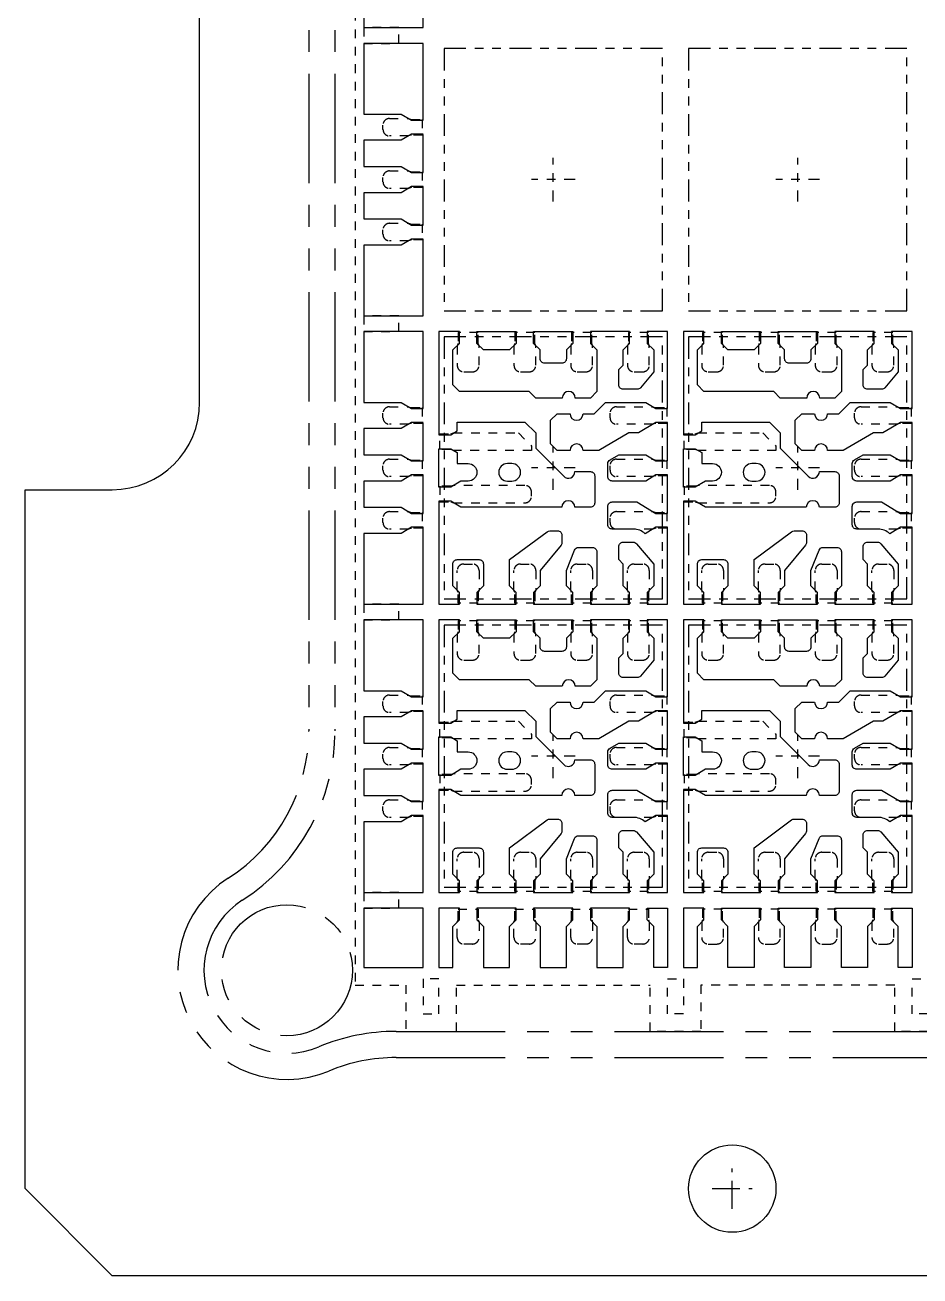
# Model space of a CAD drawing. Extents: x -336 to 28, y -457 to 7.
# Drawn here: x -295.04 to -284.79, y -140.32 to -126 of the extents above; entities that cross this region are included whole.
import ezdxf

# ---------------------------------------------------------------- set-up
doc = ezdxf.new("R2010")
doc.units = 0
doc.header["$MEASUREMENT"] = 0
for name, pattern in [('CENTER', [50.8, 31.75, -6.35, 6.35, -6.35]), ('CENTERX2', [4, 2.5, -0.5, 0.5, -0.5]), ('HIDDEN', [0.375, 0.25, -0.125]), ('PHANTOM', [2.5, 1.25, -0.25, 0.25, -0.25, 0.25, -0.25])]:
    doc.linetypes.add(name, pattern=pattern)
doc.layers.add('1', color=7, linetype='CONTINUOUS')
doc.layers.add('1D', color=4, linetype='CONTINUOUS')

msp = doc.modelspace()

# ---------------------------------------------------------------- linework, layer by layer
at = {"layer": '1'}
for p, q in [((-293.0362, -130.32), (-293.0362, -123.32)), ((-295.0362, -139.32), (-295.0362, -131.32)), ((-295.0362, -131.32), (-294.0362, -131.32)), ((-294.0362, -140.32), (-295.0362, -139.32)), ((-46.0362, -140.32), (-294.0362, -140.32))]:
    msp.add_line(p, q, dxfattribs=at)
for points in [[(-291.1562, -126.03), (-290.4762, -126.03), (-290.4762, -125.15), (-290.6112, -125.15), (-290.7278, -125.22), (-291.1562, -125.22)], [(-290.7278, -127.02), (-290.6112, -127.09), (-290.4762, -127.09), (-290.4762, -126.21), (-291.1562, -126.21), (-291.1562, -127.02)], [(-291.1562, -128.22), (-290.7278, -128.22), (-290.6112, -128.29), (-290.4762, -128.29), (-290.4762, -127.85), (-290.6112, -127.85), (-290.7278, -127.92), (-291.1562, -127.92)], [(-291.1562, -129.33), (-290.4762, -129.33), (-290.4762, -128.45), (-290.6112, -128.45), (-290.7278, -128.52), (-291.1562, -128.52)], [(-290.7278, -130.32), (-290.6112, -130.39), (-290.4762, -130.39), (-290.4762, -129.51), (-291.1562, -129.51), (-291.1562, -130.32)], [(-289.7862, -129.72), (-289.8612, -129.645), (-289.8612, -129.51), (-289.4112, -129.51), (-289.4112, -129.645), (-289.4862, -129.72)], [(-286.9862, -129.72), (-287.0612, -129.645), (-287.0612, -129.51), (-286.6112, -129.51), (-286.6112, -129.645), (-286.6862, -129.72)], [(-291.1562, -131.52), (-290.7278, -131.52), (-290.6112, -131.59), (-290.4762, -131.59), (-290.4762, -131.15), (-290.6112, -131.15), (-290.7278, -131.22), (-291.1562, -131.22)], [(-291.1562, -132.63), (-290.4762, -132.63), (-290.4762, -131.75), (-290.6112, -131.75), (-290.7278, -131.82), (-291.1562, -131.82)], [(-290.7278, -133.62), (-290.6112, -133.69), (-290.4762, -133.69), (-290.4762, -132.81), (-291.1562, -132.81), (-291.1562, -133.62)], [(-289.7862, -133.02), (-289.8612, -132.945), (-289.8612, -132.81), (-289.4112, -132.81), (-289.4112, -132.945), (-289.4862, -133.02)], [(-286.9862, -133.02), (-287.0612, -132.945), (-287.0612, -132.81), (-286.6112, -132.81), (-286.6112, -132.945), (-286.6862, -133.02)], [(-291.1562, -134.82), (-290.7278, -134.82), (-290.6112, -134.89), (-290.4762, -134.89), (-290.4762, -134.45), (-290.6112, -134.45), (-290.7278, -134.52), (-291.1562, -134.52)], [(-291.1562, -135.93), (-290.4762, -135.93), (-290.4762, -135.05), (-290.6112, -135.05), (-290.7278, -135.12), (-291.1562, -135.12)], [(-290.1362, -136.32), (-290.0612, -136.245), (-290.0612, -136.11), (-290.2962, -136.11), (-290.2962, -136.79), (-290.1362, -136.79)], [(-289.4112, -136.11), (-289.8612, -136.11), (-289.8612, -136.245), (-289.7862, -136.32), (-289.7862, -136.79), (-289.4862, -136.79), (-289.4862, -136.32), (-289.4112, -136.245)], [(-288.8362, -136.79), (-288.8362, -136.32), (-288.7612, -136.245), (-288.7612, -136.11), (-289.2112, -136.11), (-289.2112, -136.245), (-289.1362, -136.32), (-289.1362, -136.79)], [(-288.1862, -136.79), (-288.1862, -136.32), (-288.1112, -136.245), (-288.1112, -136.11), (-288.5612, -136.11), (-288.5612, -136.245), (-288.4862, -136.32), (-288.4862, -136.79)], [(-287.6762, -136.11), (-287.6762, -136.79), (-287.8362, -136.79), (-287.8362, -136.32), (-287.9112, -136.245), (-287.9112, -136.11)], [(-287.4962, -136.11), (-287.4962, -136.79), (-287.3362, -136.79), (-287.3362, -136.32), (-287.2612, -136.245), (-287.2612, -136.11)], [(-286.9862, -136.79), (-286.9862, -136.32), (-287.0612, -136.245), (-287.0612, -136.11), (-286.6112, -136.11), (-286.6112, -136.245), (-286.6862, -136.32), (-286.6862, -136.79)], [(-286.3362, -136.79), (-286.3362, -136.32), (-286.4112, -136.245), (-286.4112, -136.11), (-285.9612, -136.11), (-285.9612, -136.245), (-286.0362, -136.32), (-286.0362, -136.79)], [(-285.7612, -136.11), (-285.3112, -136.11), (-285.3112, -136.245), (-285.3862, -136.32), (-285.3862, -136.79), (-285.6862, -136.79), (-285.6862, -136.32), (-285.7612, -136.245)], [(-285.0362, -136.32), (-285.1112, -136.245), (-285.1112, -136.11), (-284.8762, -136.11), (-284.8762, -136.79), (-285.0362, -136.79)]]:
    msp.add_lwpolyline(points, close=True, dxfattribs=at)
for points in [[(-290.4762, -127.25), (-290.6112, -127.25), (-290.7278, -127.32), (-291.1562, -127.32), (-291.1562, -127.62), (-290.7278, -127.62), (-290.6112, -127.69), (-290.4762, -127.69), (-290.4762, -127.2535)], [(-290.4762, -130.55), (-290.6112, -130.55), (-290.7278, -130.62), (-291.1562, -130.62), (-291.1562, -130.92), (-290.7278, -130.92), (-290.6112, -130.99), (-290.4762, -130.99), (-290.4762, -130.5535)], [(-290.4762, -133.85), (-290.6112, -133.85), (-290.7278, -133.92), (-291.1562, -133.92), (-291.1562, -134.22), (-290.7278, -134.22), (-290.6112, -134.29), (-290.4762, -134.29), (-290.4762, -133.8535)]]:
    msp.add_lwpolyline(points, dxfattribs=at)
for points in [[(-288.5112, -131.1624), (-288.5112, -131.47, -0.4142136), (-288.5612, -131.52), (-288.7387, -131.52, 1), (-288.8887, -131.52), (-290.0445, -131.52), (-290.1612, -131.45), (-290.2962, -131.45), (-290.2962, -132.63), (-290.0612, -132.63), (-290.0612, -132.495), (-290.1362, -132.42), (-290.1362, -132.17, -0.4142136), (-290.0862, -132.12), (-289.8362, -132.12, -0.4142136), (-289.7862, -132.17), (-289.7862, -132.42), (-289.8612, -132.495), (-289.8612, -132.63), (-289.4112, -132.63), (-289.4112, -132.495), (-289.4862, -132.42), (-289.4862, -132.12), (-289.056, -131.7999, -0.1613206), (-289.0262, -131.79), (-288.9362, -131.79, -0.4142136), (-288.8862, -131.84), (-288.8862, -131.9215, -0.1730499), (-288.8975, -131.9531), (-289.1362, -132.245), (-289.1362, -132.42), (-289.2112, -132.495), (-289.2112, -132.63), (-288.7612, -132.63), (-288.7612, -132.495), (-288.8362, -132.42), (-288.8362, -132.245), (-288.7426, -132.0115, -0.3065287), (-288.6962, -131.98), (-288.5362, -131.98, -0.4142136), (-288.4862, -132.03), (-288.4862, -132.42), (-288.5612, -132.495), (-288.5612, -132.63), (-288.1112, -132.63), (-288.1112, -132.495), (-288.1862, -132.42), (-288.1862, -132.17), (-288.2362, -132.12), (-288.2362, -131.97, -0.4142136), (-288.1862, -131.92), (-288.0714, -131.92, -0.220264), (-288.0333, -131.9377), (-287.8362, -132.17), (-287.8362, -132.42), (-287.9112, -132.495), (-287.9112, -132.63), (-287.6762, -132.63), (-287.6762, -131.75), (-287.8112, -131.75), (-287.9328, -131.823, 0.1884727), (-288.0684, -131.77), (-288.3112, -131.77, -0.4142136), (-288.3612, -131.72), (-288.3612, -131.51, -0.4142136), (-288.3112, -131.46), (-288.0278, -131.46), (-287.8112, -131.59), (-287.6762, -131.59), (-287.6762, -131.15), (-287.8112, -131.15), (-287.9278, -131.22), (-288.3112, -131.22, -0.4142136), (-288.3612, -131.17), (-288.3612, -131.0211, -0.2679492), (-288.3362, -130.9778), (-288.2362, -130.92), (-287.9278, -130.92), (-287.8112, -130.99), (-287.6762, -130.99), (-287.6762, -130.55), (-287.8112, -130.55), (-288.0112, -130.67), (-288.1198, -130.67), (-288.4662, -130.87), (-288.6437, -130.87, 1), (-288.7937, -130.87), (-288.9412, -130.87), (-289.0162, -130.795), (-289.0162, -130.525), (-288.9412, -130.45), (-288.7937, -130.45, 1), (-288.6437, -130.45), (-288.5162, -130.45), (-288.3862, -130.32), (-287.9278, -130.32), (-287.8112, -130.39), (-287.6762, -130.39), (-287.6762, -129.51), (-287.9112, -129.51), (-287.9112, -129.645), (-287.8362, -129.72), (-287.8362, -129.97), (-287.9882, -130.1521, -0.2223157), (-288.0266, -130.17), (-288.1862, -130.17, -0.4142136), (-288.2362, -130.12), (-288.2362, -129.9449), (-288.1863, -129.895), (-288.1862, -129.72), (-288.1112, -129.645), (-288.1112, -129.51), (-288.5612, -129.51), (-288.5612, -129.645), (-288.4862, -129.72), (-288.4862, -130.1946), (-288.5616, -130.27), (-288.7337, -130.27, 1), (-288.8837, -130.27), (-289.1862, -130.27), (-289.2612, -130.195), (-290.0612, -130.195), (-290.1362, -130.12), (-290.1362, -129.72), (-290.0612, -129.645), (-290.0612, -129.51), (-290.2962, -129.51), (-290.2962, -130.69), (-290.1612, -130.69), (-290.0862, -130.645), (-290.0862, -130.545), (-289.3112, -130.545), (-289.1862, -130.67), (-289.1862, -130.8448), (-288.8668, -131.1654, 0.6687711), (-288.7387, -131.1124), (-288.5612, -131.1124, -0.4142136)], [(-288.8362, -129.82, -0.4142136), (-288.8862, -129.87), (-289.0862, -129.87, -0.4142136), (-289.1362, -129.82), (-289.1362, -129.72), (-289.2112, -129.645), (-289.2112, -129.51), (-288.7612, -129.51), (-288.7612, -129.645), (-288.8362, -129.72)], [(-285.7112, -131.1624), (-285.7112, -131.47, -0.4142136), (-285.7612, -131.52), (-285.9387, -131.52, 1), (-286.0887, -131.52), (-287.2445, -131.52), (-287.3612, -131.45), (-287.4962, -131.45), (-287.4962, -132.63), (-287.2612, -132.63), (-287.2612, -132.495), (-287.3362, -132.42), (-287.3362, -132.17, -0.4142136), (-287.2862, -132.12), (-287.0362, -132.12, -0.4142136), (-286.9862, -132.17), (-286.9862, -132.42), (-287.0612, -132.495), (-287.0612, -132.63), (-286.6112, -132.63), (-286.6112, -132.495), (-286.6862, -132.42), (-286.6862, -132.12), (-286.256, -131.7999, -0.1613206), (-286.2262, -131.79), (-286.1362, -131.79, -0.4142136), (-286.0862, -131.84), (-286.0862, -131.9215, -0.1730499), (-286.0975, -131.9531), (-286.3362, -132.245), (-286.3362, -132.42), (-286.4112, -132.495), (-286.4112, -132.63), (-285.9612, -132.63), (-285.9612, -132.495), (-286.0362, -132.42), (-286.0362, -132.245), (-285.9426, -132.0115, -0.3065287), (-285.8962, -131.98), (-285.7362, -131.98, -0.4142136), (-285.6862, -132.03), (-285.6862, -132.42), (-285.7612, -132.495), (-285.7612, -132.63), (-285.3112, -132.63), (-285.3112, -132.495), (-285.3862, -132.42), (-285.3862, -132.17), (-285.4362, -132.12), (-285.4362, -131.97, -0.4142136), (-285.3862, -131.92), (-285.2714, -131.92, -0.220264), (-285.2333, -131.9377), (-285.0362, -132.17), (-285.0362, -132.42), (-285.1112, -132.495), (-285.1112, -132.63), (-284.8762, -132.63), (-284.8762, -131.75), (-285.0112, -131.75), (-285.1328, -131.823, 0.1884727), (-285.2684, -131.77), (-285.5112, -131.77, -0.4142136), (-285.5612, -131.72), (-285.5612, -131.51, -0.4142136), (-285.5112, -131.46), (-285.2278, -131.46), (-285.0112, -131.59), (-284.8762, -131.59), (-284.8762, -131.15), (-285.0112, -131.15), (-285.1278, -131.22), (-285.5112, -131.22, -0.4142136), (-285.5612, -131.17), (-285.5612, -131.0211, -0.2679492), (-285.5362, -130.9778), (-285.4362, -130.92), (-285.1278, -130.92), (-285.0112, -130.99), (-284.8762, -130.99), (-284.8762, -130.55), (-285.0112, -130.55), (-285.2112, -130.67), (-285.3198, -130.67), (-285.6662, -130.87), (-285.8437, -130.87, 1), (-285.9937, -130.87), (-286.1412, -130.87), (-286.2162, -130.795), (-286.2162, -130.525), (-286.1412, -130.45), (-285.9937, -130.45, 1), (-285.8437, -130.45), (-285.7162, -130.45), (-285.5862, -130.32), (-285.1278, -130.32), (-285.0112, -130.39), (-284.8762, -130.39), (-284.8762, -129.51), (-285.1112, -129.51), (-285.1112, -129.645), (-285.0362, -129.72), (-285.0362, -129.97), (-285.1882, -130.1521, -0.2223157), (-285.2266, -130.17), (-285.3862, -130.17, -0.4142136), (-285.4362, -130.12), (-285.4362, -129.9449), (-285.3863, -129.895), (-285.3862, -129.72), (-285.3112, -129.645), (-285.3112, -129.51), (-285.7612, -129.51), (-285.7612, -129.645), (-285.6862, -129.72), (-285.6862, -130.1946), (-285.7616, -130.27), (-285.9337, -130.27, 1), (-286.0837, -130.27), (-286.3862, -130.27), (-286.4612, -130.195), (-287.2612, -130.195), (-287.3362, -130.12), (-287.3362, -129.72), (-287.2612, -129.645), (-287.2612, -129.51), (-287.4962, -129.51), (-287.4962, -130.69), (-287.3612, -130.69), (-287.2862, -130.645), (-287.2862, -130.545), (-286.5112, -130.545), (-286.3862, -130.67), (-286.3862, -130.8448), (-286.0668, -131.1654, 0.6687711), (-285.9387, -131.1124), (-285.7612, -131.1124, -0.4142136)], [(-286.0362, -129.82, -0.4142136), (-286.0862, -129.87), (-286.2862, -129.87, -0.4142136), (-286.3362, -129.82), (-286.3362, -129.72), (-286.4112, -129.645), (-286.4112, -129.51), (-285.9612, -129.51), (-285.9612, -129.645), (-286.0362, -129.72)], [(-290.0862, -131.02), (-289.9612, -131.02, -1), (-289.9612, -131.22), (-290.0445, -131.22), (-290.1612, -131.29), (-290.2962, -131.29), (-290.2962, -130.85), (-290.1612, -130.85), (-290.0862, -130.895)], [(-287.2862, -131.02), (-287.1612, -131.02, -1), (-287.1612, -131.22), (-287.2445, -131.22), (-287.3612, -131.29), (-287.4962, -131.29), (-287.4962, -130.85), (-287.3612, -130.85), (-287.2862, -130.895)], [(-289.4612, -131.02), (-289.5112, -131.02, 1), (-289.5112, -131.22), (-289.4612, -131.22, 1)], [(-286.6612, -131.02), (-286.7112, -131.02, 1), (-286.7112, -131.22), (-286.6612, -131.22, 1)], [(-288.5112, -134.4624), (-288.5112, -134.77, -0.4142136), (-288.5612, -134.82), (-288.7387, -134.82, 1), (-288.8887, -134.82), (-290.0445, -134.82), (-290.1612, -134.75), (-290.2962, -134.75), (-290.2962, -135.93), (-290.0612, -135.93), (-290.0612, -135.795), (-290.1362, -135.72), (-290.1362, -135.47, -0.4142136), (-290.0862, -135.42), (-289.8362, -135.42, -0.4142136), (-289.7862, -135.47), (-289.7862, -135.72), (-289.8612, -135.795), (-289.8612, -135.93), (-289.4112, -135.93), (-289.4112, -135.795), (-289.4862, -135.72), (-289.4862, -135.42), (-289.056, -135.0999, -0.1613206), (-289.0262, -135.09), (-288.9362, -135.09, -0.4142136), (-288.8862, -135.14), (-288.8862, -135.2215, -0.1730499), (-288.8975, -135.2531), (-289.1362, -135.545), (-289.1362, -135.72), (-289.2112, -135.795), (-289.2112, -135.93), (-288.7612, -135.93), (-288.7612, -135.795), (-288.8362, -135.72), (-288.8362, -135.545), (-288.7426, -135.3115, -0.3065287), (-288.6962, -135.28), (-288.5362, -135.28, -0.4142136), (-288.4862, -135.33), (-288.4862, -135.72), (-288.5612, -135.795), (-288.5612, -135.93), (-288.1112, -135.93), (-288.1112, -135.795), (-288.1862, -135.72), (-288.1862, -135.47), (-288.2362, -135.42), (-288.2362, -135.27, -0.4142136), (-288.1862, -135.22), (-288.0714, -135.22, -0.220264), (-288.0333, -135.2377), (-287.8362, -135.47), (-287.8362, -135.72), (-287.9112, -135.795), (-287.9112, -135.93), (-287.6762, -135.93), (-287.6762, -135.05), (-287.8112, -135.05), (-287.9328, -135.123, 0.1884727), (-288.0684, -135.07), (-288.3112, -135.07, -0.4142136), (-288.3612, -135.02), (-288.3612, -134.81, -0.4142136), (-288.3112, -134.76), (-288.0278, -134.76), (-287.8112, -134.89), (-287.6762, -134.89), (-287.6762, -134.45), (-287.8112, -134.45), (-287.9278, -134.52), (-288.3112, -134.52, -0.4142136), (-288.3612, -134.47), (-288.3612, -134.3211, -0.2679492), (-288.3362, -134.2778), (-288.2362, -134.22), (-287.9278, -134.22), (-287.8112, -134.29), (-287.6762, -134.29), (-287.6762, -133.85), (-287.8112, -133.85), (-288.0112, -133.97), (-288.1198, -133.97), (-288.4662, -134.17), (-288.6437, -134.17, 1), (-288.7937, -134.17), (-288.9412, -134.17), (-289.0162, -134.095), (-289.0162, -133.825), (-288.9412, -133.75), (-288.7937, -133.75, 1), (-288.6437, -133.75), (-288.5162, -133.75), (-288.3862, -133.62), (-287.9278, -133.62), (-287.8112, -133.69), (-287.6762, -133.69), (-287.6762, -132.81), (-287.9112, -132.81), (-287.9112, -132.945), (-287.8362, -133.02), (-287.8362, -133.27), (-287.9882, -133.4521, -0.2223157), (-288.0266, -133.47), (-288.1862, -133.47, -0.4142136), (-288.2362, -133.42), (-288.2362, -133.2449), (-288.1863, -133.195), (-288.1862, -133.02), (-288.1112, -132.945), (-288.1112, -132.81), (-288.5612, -132.81), (-288.5612, -132.945), (-288.4862, -133.02), (-288.4862, -133.4946), (-288.5616, -133.57), (-288.7337, -133.57, 1), (-288.8837, -133.57), (-289.1862, -133.57), (-289.2612, -133.495), (-290.0612, -133.495), (-290.1362, -133.42), (-290.1362, -133.02), (-290.0612, -132.945), (-290.0612, -132.81), (-290.2962, -132.81), (-290.2962, -133.99), (-290.1612, -133.99), (-290.0862, -133.945), (-290.0862, -133.845), (-289.3112, -133.845), (-289.1862, -133.97), (-289.1862, -134.1448), (-288.8668, -134.4654, 0.6687711), (-288.7387, -134.4124), (-288.5612, -134.4124, -0.4142136)], [(-288.8362, -133.12, -0.4142136), (-288.8862, -133.17), (-289.0862, -133.17, -0.4142136), (-289.1362, -133.12), (-289.1362, -133.02), (-289.2112, -132.945), (-289.2112, -132.81), (-288.7612, -132.81), (-288.7612, -132.945), (-288.8362, -133.02)], [(-285.7112, -134.4624), (-285.7112, -134.77, -0.4142136), (-285.7612, -134.82), (-285.9387, -134.82, 1), (-286.0887, -134.82), (-287.2445, -134.82), (-287.3612, -134.75), (-287.4962, -134.75), (-287.4962, -135.93), (-287.2612, -135.93), (-287.2612, -135.795), (-287.3362, -135.72), (-287.3362, -135.47, -0.4142136), (-287.2862, -135.42), (-287.0362, -135.42, -0.4142136), (-286.9862, -135.47), (-286.9862, -135.72), (-287.0612, -135.795), (-287.0612, -135.93), (-286.6112, -135.93), (-286.6112, -135.795), (-286.6862, -135.72), (-286.6862, -135.42), (-286.256, -135.0999, -0.1613206), (-286.2262, -135.09), (-286.1362, -135.09, -0.4142136), (-286.0862, -135.14), (-286.0862, -135.2215, -0.1730499), (-286.0975, -135.2531), (-286.3362, -135.545), (-286.3362, -135.72), (-286.4112, -135.795), (-286.4112, -135.93), (-285.9612, -135.93), (-285.9612, -135.795), (-286.0362, -135.72), (-286.0362, -135.545), (-285.9426, -135.3115, -0.3065287), (-285.8962, -135.28), (-285.7362, -135.28, -0.4142136), (-285.6862, -135.33), (-285.6862, -135.72), (-285.7612, -135.795), (-285.7612, -135.93), (-285.3112, -135.93), (-285.3112, -135.795), (-285.3862, -135.72), (-285.3862, -135.47), (-285.4362, -135.42), (-285.4362, -135.27, -0.4142136), (-285.3862, -135.22), (-285.2714, -135.22, -0.220264), (-285.2333, -135.2377), (-285.0362, -135.47), (-285.0362, -135.72), (-285.1112, -135.795), (-285.1112, -135.93), (-284.8762, -135.93), (-284.8762, -135.05), (-285.0112, -135.05), (-285.1328, -135.123, 0.1884727), (-285.2684, -135.07), (-285.5112, -135.07, -0.4142136), (-285.5612, -135.02), (-285.5612, -134.81, -0.4142136), (-285.5112, -134.76), (-285.2278, -134.76), (-285.0112, -134.89), (-284.8762, -134.89), (-284.8762, -134.45), (-285.0112, -134.45), (-285.1278, -134.52), (-285.5112, -134.52, -0.4142136), (-285.5612, -134.47), (-285.5612, -134.3211, -0.2679492), (-285.5362, -134.2778), (-285.4362, -134.22), (-285.1278, -134.22), (-285.0112, -134.29), (-284.8762, -134.29), (-284.8762, -133.85), (-285.0112, -133.85), (-285.2112, -133.97), (-285.3198, -133.97), (-285.6662, -134.17), (-285.8437, -134.17, 1), (-285.9937, -134.17), (-286.1412, -134.17), (-286.2162, -134.095), (-286.2162, -133.825), (-286.1412, -133.75), (-285.9937, -133.75, 1), (-285.8437, -133.75), (-285.7162, -133.75), (-285.5862, -133.62), (-285.1278, -133.62), (-285.0112, -133.69), (-284.8762, -133.69), (-284.8762, -132.81), (-285.1112, -132.81), (-285.1112, -132.945), (-285.0362, -133.02), (-285.0362, -133.27), (-285.1882, -133.4521, -0.2223157), (-285.2266, -133.47), (-285.3862, -133.47, -0.4142136), (-285.4362, -133.42), (-285.4362, -133.2449), (-285.3863, -133.195), (-285.3862, -133.02), (-285.3112, -132.945), (-285.3112, -132.81), (-285.7612, -132.81), (-285.7612, -132.945), (-285.6862, -133.02), (-285.6862, -133.4946), (-285.7616, -133.57), (-285.9337, -133.57, 1), (-286.0837, -133.57), (-286.3862, -133.57), (-286.4612, -133.495), (-287.2612, -133.495), (-287.3362, -133.42), (-287.3362, -133.02), (-287.2612, -132.945), (-287.2612, -132.81), (-287.4962, -132.81), (-287.4962, -133.99), (-287.3612, -133.99), (-287.2862, -133.945), (-287.2862, -133.845), (-286.5112, -133.845), (-286.3862, -133.97), (-286.3862, -134.1448), (-286.0668, -134.4654, 0.6687711), (-285.9387, -134.4124), (-285.7612, -134.4124, -0.4142136)], [(-286.0362, -133.12, -0.4142136), (-286.0862, -133.17), (-286.2862, -133.17, -0.4142136), (-286.3362, -133.12), (-286.3362, -133.02), (-286.4112, -132.945), (-286.4112, -132.81), (-285.9612, -132.81), (-285.9612, -132.945), (-286.0362, -133.02)], [(-290.0862, -134.32), (-289.9612, -134.32, -1), (-289.9612, -134.52), (-290.0445, -134.52), (-290.1612, -134.59), (-290.2962, -134.59), (-290.2962, -134.15), (-290.1612, -134.15), (-290.0862, -134.195)], [(-287.2862, -134.32), (-287.1612, -134.32, -1), (-287.1612, -134.52), (-287.2445, -134.52), (-287.3612, -134.59), (-287.4962, -134.59), (-287.4962, -134.15), (-287.3612, -134.15), (-287.2862, -134.195)], [(-289.4612, -134.32), (-289.5112, -134.32, 1), (-289.5112, -134.52), (-289.4612, -134.52, 1)], [(-286.6612, -134.32), (-286.7112, -134.32, 1), (-286.7112, -134.52), (-286.6612, -134.52, 1)]]:
    msp.add_lwpolyline(points, format="xyb", close=True, dxfattribs=at)
at = {"layer": '1', "linetype": 'ByBlock'}
msp.add_lwpolyline([(-291.1562, -136.11), (-291.1562, -136.79), (-290.4762, -136.79), (-290.4762, -136.11)], close=True, dxfattribs=at)
at = {"layer": '1'}
msp.add_circle((-286.9362, -139.32), 0.5, dxfattribs=at)
msp.add_arc((-294.0362, -130.32), 1, 270, 0, dxfattribs=at)
at = {"layer": '1D', "linetype": 'HIDDEN', "ltscale": 0.2}
for p, q in [((-291.2562, -75.65), (-291.2562, -136.99)), ((-291.2562, -136.99), (-290.6762, -136.99)), ((-290.0962, -136.99), (-287.8762, -136.99)), ((-285.0762, -136.99), (-287.2962, -136.99))]:
    msp.add_line(p, q, dxfattribs=at)
at = {"layer": '1D', "linetype": 'CENTER', "ltscale": 0.01}
for p, q in [((-286.9362, -139.5497), (-286.9362, -139.0904)), ((-287.1658, -139.32), (-286.7065, -139.32))]:
    msp.add_line(p, q, dxfattribs=at)
at = {"layer": '1D', "color": 2, "linetype": 'PHANTOM'}
for points in [[(-236.7862, -74.82), (-290.7862, -74.82, -0.0990195), (-291.5554, -74.6662, 0.9166595), (-292.7092, -76.8734, -0.2559241), (-291.7862, -78.5587), (-291.7862, -103.5814, -0.2559241), (-292.7092, -105.2667, 0.5477226), (-292.7092, -107.3734, -0.2559241), (-291.7862, -109.0587), (-291.7862, -134.0814, -0.2559241), (-292.7092, -135.7667, 0.9166595), (-291.5554, -137.9739, -0.0990195), (-290.7862, -137.82), (-236.7862, -137.82, -0.0990195), (-236.0169, -137.9739, 0.9166595), (-234.8631, -135.7667, -0.2559241), (-235.7862, -134.0814), (-235.7862, -109.0587, -0.2559241), (-234.8631, -107.3734, 0.5477226), (-234.8631, -105.2667, -0.2559241), (-235.7862, -103.5814), (-235.7862, -78.5587, -0.2559241), (-234.8631, -76.8734, 0.9166595), (-236.0169, -74.6662, -0.0990195)], [(-236.7862, -75.12), (-290.7862, -75.12, -0.0990195), (-291.6708, -74.9431, 0.9166595), (-292.5477, -76.6206, -0.2559241), (-291.4862, -78.5587), (-291.4862, -103.5814, -0.2559241), (-292.5477, -105.5195, 0.5477226), (-292.5477, -107.1206, -0.2559241), (-291.4862, -109.0587), (-291.4862, -134.0814, -0.2559241), (-292.5477, -136.0195, 0.9166595), (-291.6708, -137.697, -0.0990195), (-290.7862, -137.52), (-236.7862, -137.52, -0.0990195), (-235.9015, -137.697, 0.9166595), (-235.0246, -136.0195, -0.2559241), (-236.0862, -134.0814), (-236.0862, -109.0587, -0.2559241), (-235.0246, -107.1206, 0.5477226), (-235.0246, -105.5195, -0.2559241), (-236.0862, -103.5814), (-236.0862, -78.5587, -0.2559241), (-235.0246, -76.6206, 0.9166595), (-235.9015, -74.9431, -0.0990195)]]:
    msp.add_lwpolyline(points, format="xyb", close=True, dxfattribs=at)
at = {"layer": '1D', "linetype": 'HIDDEN', "ltscale": 0.2}
for points in [[(-290.7562, -126.21), (-290.7562, -126.03), (-291.1562, -126.03), (-291.1562, -126.21)], [(-290.7562, -129.51), (-290.7562, -129.33), (-291.1562, -129.33), (-291.1562, -129.51)], [(-289.3862, -130.67), (-289.2362, -130.82), (-289.2362, -130.87), (-289.2362, -130.87), (-290.1278, -130.87), (-290.1612, -130.86), (-290.2862, -130.86), (-290.2862, -130.68), (-290.1612, -130.68), (-290.1278, -130.67)], [(-286.5862, -130.67), (-286.4362, -130.82), (-286.4362, -130.87), (-286.4362, -130.87), (-287.3278, -130.87), (-287.3612, -130.86), (-287.4862, -130.86), (-287.4862, -130.68), (-287.3612, -130.68), (-287.3278, -130.67)], [(-290.7562, -132.81), (-290.7562, -132.63), (-291.1562, -132.63), (-291.1562, -132.81)], [(-289.3862, -133.97), (-289.2362, -134.12), (-289.2362, -134.17), (-289.2362, -134.17), (-290.1278, -134.17), (-290.1612, -134.16), (-290.2862, -134.16), (-290.2862, -133.98), (-290.1612, -133.98), (-290.1278, -133.97)], [(-286.5862, -133.97), (-286.4362, -134.12), (-286.4362, -134.17), (-286.4362, -134.17), (-287.3278, -134.17), (-287.3612, -134.16), (-287.4862, -134.16), (-287.4862, -133.98), (-287.3612, -133.98), (-287.3278, -133.97)], [(-290.7562, -136.11), (-290.7562, -135.93), (-291.1562, -135.93), (-291.1562, -136.11)], [(-290.2962, -136.92), (-290.4762, -136.92), (-290.4762, -137.32), (-290.2962, -137.32)], [(-287.6762, -136.92), (-287.4962, -136.92), (-287.4962, -137.32), (-287.6762, -137.32)], [(-284.8762, -136.92), (-284.6962, -136.92), (-284.6962, -137.32), (-284.8762, -137.32)]]:
    msp.add_lwpolyline(points, close=True, dxfattribs=at)
at = {"layer": '1D', "color": 2, "linetype": 'PHANTOM', "ltscale": 0.2}
for points in [[(-287.7362, -126.27), (-290.2362, -126.27), (-290.2362, -129.27), (-287.7362, -129.27)], [(-284.9362, -126.27), (-287.4362, -126.27), (-287.4362, -129.27), (-284.9362, -129.27)], [(-287.7362, -129.57), (-290.2362, -129.57), (-290.2362, -132.57), (-287.7362, -132.57)], [(-284.9362, -129.57), (-287.4362, -129.57), (-287.4362, -132.57), (-284.9362, -132.57)], [(-287.7362, -132.87), (-290.2362, -132.87), (-290.2362, -135.87), (-287.7362, -135.87)], [(-284.9362, -132.87), (-287.4362, -132.87), (-287.4362, -135.87), (-284.9362, -135.87)]]:
    msp.add_lwpolyline(points, close=True, dxfattribs=at)
at = {"layer": '1D', "linetype": 'HIDDEN', "ltscale": 0.2}
for points in [[(-290.9362, -127.145, -0.4142136), (-290.8612, -127.07), (-290.6445, -127.07), (-290.6112, -127.08), (-290.4862, -127.08), (-290.4862, -127.26), (-290.6112, -127.26), (-290.6445, -127.27), (-290.8612, -127.27, -0.4142136), (-290.9362, -127.195)], [(-290.9362, -127.745, -0.4142136), (-290.8612, -127.67), (-290.6445, -127.67), (-290.6112, -127.68), (-290.4862, -127.68), (-290.4862, -127.86), (-290.6112, -127.86), (-290.6445, -127.87), (-290.8612, -127.87, -0.4142136), (-290.9362, -127.795)], [(-290.9362, -128.345, -0.4142136), (-290.8612, -128.27), (-290.6445, -128.27), (-290.6112, -128.28), (-290.4862, -128.28), (-290.4862, -128.46), (-290.6112, -128.46), (-290.6445, -128.47), (-290.8612, -128.47, -0.4142136), (-290.9362, -128.395)], [(-289.8362, -129.895), (-289.8362, -129.67), (-289.8462, -129.645), (-289.8462, -129.645), (-289.8462, -129.52), (-290.0762, -129.52), (-290.0762, -129.645), (-290.0762, -129.645), (-290.0862, -129.67), (-290.0862, -129.895, 0.4142136), (-290.0112, -129.97), (-289.9112, -129.97, 0.4142136)], [(-289.1862, -129.895), (-289.1862, -129.67), (-289.1962, -129.645), (-289.1962, -129.645), (-289.1962, -129.52), (-289.4262, -129.52), (-289.4262, -129.645), (-289.4262, -129.645), (-289.4362, -129.67), (-289.4362, -129.895, 0.4142136), (-289.3612, -129.97), (-289.2612, -129.97, 0.4142136)], [(-288.5362, -129.895), (-288.5362, -129.67), (-288.5462, -129.645), (-288.5462, -129.645), (-288.5462, -129.52), (-288.7762, -129.52), (-288.7762, -129.645), (-288.7762, -129.645), (-288.7862, -129.67), (-288.7862, -129.895, 0.4142136), (-288.7112, -129.97), (-288.6112, -129.97, 0.4142136)], [(-287.8862, -129.895), (-287.8862, -129.67), (-287.8962, -129.645), (-287.8962, -129.645), (-287.8962, -129.52), (-288.1262, -129.52), (-288.1262, -129.645), (-288.1262, -129.645), (-288.1362, -129.67), (-288.1362, -129.895, 0.4142136), (-288.0612, -129.97), (-287.9612, -129.97, 0.4142136)], [(-287.0362, -129.895), (-287.0362, -129.67), (-287.0462, -129.645), (-287.0462, -129.645), (-287.0462, -129.52), (-287.2762, -129.52), (-287.2762, -129.645), (-287.2762, -129.645), (-287.2862, -129.67), (-287.2862, -129.895, 0.4142136), (-287.2112, -129.97), (-287.1112, -129.97, 0.4142136)], [(-286.3862, -129.895), (-286.3862, -129.67), (-286.3962, -129.645), (-286.3962, -129.645), (-286.3962, -129.52), (-286.6262, -129.52), (-286.6262, -129.645), (-286.6262, -129.645), (-286.6362, -129.67), (-286.6362, -129.895, 0.4142136), (-286.5612, -129.97), (-286.4612, -129.97, 0.4142136)], [(-285.7362, -129.895), (-285.7362, -129.67), (-285.7462, -129.645), (-285.7462, -129.645), (-285.7462, -129.52), (-285.9762, -129.52), (-285.9762, -129.645), (-285.9762, -129.645), (-285.9862, -129.67), (-285.9862, -129.895, 0.4142136), (-285.9112, -129.97), (-285.8112, -129.97, 0.4142136)], [(-285.0862, -129.895), (-285.0862, -129.67), (-285.0962, -129.645), (-285.0962, -129.645), (-285.0962, -129.52), (-285.3262, -129.52), (-285.3262, -129.645), (-285.3262, -129.645), (-285.3362, -129.67), (-285.3362, -129.895, 0.4142136), (-285.2612, -129.97), (-285.1612, -129.97, 0.4142136)], [(-290.9362, -130.445, -0.4142136), (-290.8612, -130.37), (-290.6445, -130.37), (-290.6112, -130.38), (-290.4862, -130.38), (-290.4862, -130.56), (-290.6112, -130.56), (-290.6445, -130.57), (-290.8612, -130.57, -0.4142136), (-290.9362, -130.495)], [(-287.8112, -130.38), (-287.6862, -130.38), (-287.6862, -130.56), (-287.8112, -130.56), (-287.8445, -130.57), (-288.2612, -130.57, -0.4142136), (-288.3362, -130.495), (-288.3362, -130.445, -0.4142136), (-288.2612, -130.37), (-287.8445, -130.37)], [(-285.0112, -130.38), (-284.8862, -130.38), (-284.8862, -130.56), (-285.0112, -130.56), (-285.0445, -130.57), (-285.4612, -130.57, -0.4142136), (-285.5362, -130.495), (-285.5362, -130.445, -0.4142136), (-285.4612, -130.37), (-285.0445, -130.37)], [(-290.9362, -131.045, -0.4142136), (-290.8612, -130.97), (-290.6445, -130.97), (-290.6112, -130.98), (-290.4862, -130.98), (-290.4862, -131.16), (-290.6112, -131.16), (-290.6445, -131.17), (-290.8612, -131.17, -0.4142136), (-290.9362, -131.095)], [(-288.3362, -131.045, -0.4142136), (-288.2612, -130.97), (-287.8445, -130.97), (-287.8112, -130.98), (-287.6862, -130.98), (-287.6862, -131.16), (-287.8112, -131.16), (-287.8445, -131.17), (-288.2612, -131.17, -0.4142136), (-288.3362, -131.095)], [(-285.5362, -131.045, -0.4142136), (-285.4612, -130.97), (-285.0445, -130.97), (-285.0112, -130.98), (-284.8862, -130.98), (-284.8862, -131.16), (-285.0112, -131.16), (-285.0445, -131.17), (-285.4612, -131.17, -0.4142136), (-285.5362, -131.095)], [(-290.2862, -131.28), (-290.2862, -131.46), (-290.1612, -131.46), (-290.1278, -131.47), (-289.3112, -131.47, 0.4142136), (-289.2362, -131.395), (-289.2362, -131.345, 0.4142136), (-289.3112, -131.27), (-290.1278, -131.27), (-290.1612, -131.28)], [(-287.4862, -131.28), (-287.4862, -131.46), (-287.3612, -131.46), (-287.3278, -131.47), (-286.5112, -131.47, 0.4142136), (-286.4362, -131.395), (-286.4362, -131.345, 0.4142136), (-286.5112, -131.27), (-287.3278, -131.27), (-287.3612, -131.28)], [(-290.9362, -131.645, -0.4142136), (-290.8612, -131.57), (-290.6445, -131.57), (-290.6112, -131.58), (-290.4862, -131.58), (-290.4862, -131.76), (-290.6112, -131.76), (-290.6445, -131.77), (-290.8612, -131.77, -0.4142136), (-290.9362, -131.695)], [(-287.6862, -131.58), (-287.6862, -131.76), (-287.8112, -131.76), (-287.8445, -131.77), (-288.2612, -131.77, -0.4142136), (-288.3362, -131.695), (-288.3362, -131.645, -0.4142136), (-288.2612, -131.57), (-287.8445, -131.57), (-287.8112, -131.58)], [(-284.8862, -131.58), (-284.8862, -131.76), (-285.0112, -131.76), (-285.0445, -131.77), (-285.4612, -131.77, -0.4142136), (-285.5362, -131.695), (-285.5362, -131.645, -0.4142136), (-285.4612, -131.57), (-285.0445, -131.57), (-285.0112, -131.58)], [(-289.8362, -132.245), (-289.8362, -132.47), (-289.8462, -132.495), (-289.8462, -132.495), (-289.8462, -132.62), (-290.0762, -132.62), (-290.0762, -132.495), (-290.0762, -132.495), (-290.0862, -132.47), (-290.0862, -132.245, -0.4142136), (-290.0112, -132.17), (-289.9112, -132.17, -0.4142136)], [(-289.1862, -132.245), (-289.1862, -132.47), (-289.1962, -132.495), (-289.1962, -132.495), (-289.1962, -132.62), (-289.4262, -132.62), (-289.4262, -132.495), (-289.4262, -132.495), (-289.4362, -132.47), (-289.4362, -132.245, -0.4142136), (-289.3612, -132.17), (-289.2612, -132.17, -0.4142136)], [(-288.5362, -132.245), (-288.5362, -132.47), (-288.5462, -132.495), (-288.5462, -132.495), (-288.5462, -132.62), (-288.7762, -132.62), (-288.7762, -132.495), (-288.7762, -132.495), (-288.7862, -132.47), (-288.7862, -132.245, -0.4142136), (-288.7112, -132.17), (-288.6112, -132.17, -0.4142136)], [(-287.8862, -132.245), (-287.8862, -132.47), (-287.8962, -132.495), (-287.8962, -132.495), (-287.8962, -132.62), (-288.1262, -132.62), (-288.1262, -132.495), (-288.1262, -132.495), (-288.1362, -132.47), (-288.1362, -132.245, -0.4142136), (-288.0612, -132.17), (-287.9612, -132.17, -0.4142136)], [(-287.0362, -132.245), (-287.0362, -132.47), (-287.0462, -132.495), (-287.0462, -132.495), (-287.0462, -132.62), (-287.2762, -132.62), (-287.2762, -132.495), (-287.2762, -132.495), (-287.2862, -132.47), (-287.2862, -132.245, -0.4142136), (-287.2112, -132.17), (-287.1112, -132.17, -0.4142136)], [(-286.3862, -132.245), (-286.3862, -132.47), (-286.3962, -132.495), (-286.3962, -132.495), (-286.3962, -132.62), (-286.6262, -132.62), (-286.6262, -132.495), (-286.6262, -132.495), (-286.6362, -132.47), (-286.6362, -132.245, -0.4142136), (-286.5612, -132.17), (-286.4612, -132.17, -0.4142136)], [(-285.7362, -132.245), (-285.7362, -132.47), (-285.7462, -132.495), (-285.7462, -132.495), (-285.7462, -132.62), (-285.9762, -132.62), (-285.9762, -132.495), (-285.9762, -132.495), (-285.9862, -132.47), (-285.9862, -132.245, -0.4142136), (-285.9112, -132.17), (-285.8112, -132.17, -0.4142136)], [(-285.0862, -132.245), (-285.0862, -132.47), (-285.0962, -132.495), (-285.0962, -132.495), (-285.0962, -132.62), (-285.3262, -132.62), (-285.3262, -132.495), (-285.3262, -132.495), (-285.3362, -132.47), (-285.3362, -132.245, -0.4142136), (-285.2612, -132.17), (-285.1612, -132.17, -0.4142136)], [(-289.8362, -133.195), (-289.8362, -132.97), (-289.8462, -132.945), (-289.8462, -132.945), (-289.8462, -132.82), (-290.0762, -132.82), (-290.0762, -132.945), (-290.0762, -132.945), (-290.0862, -132.97), (-290.0862, -133.195, 0.4142136), (-290.0112, -133.27), (-289.9112, -133.27, 0.4142136)], [(-289.1862, -133.195), (-289.1862, -132.97), (-289.1962, -132.945), (-289.1962, -132.945), (-289.1962, -132.82), (-289.4262, -132.82), (-289.4262, -132.945), (-289.4262, -132.945), (-289.4362, -132.97), (-289.4362, -133.195, 0.4142136), (-289.3612, -133.27), (-289.2612, -133.27, 0.4142136)], [(-288.5362, -133.195), (-288.5362, -132.97), (-288.5462, -132.945), (-288.5462, -132.945), (-288.5462, -132.82), (-288.7762, -132.82), (-288.7762, -132.945), (-288.7762, -132.945), (-288.7862, -132.97), (-288.7862, -133.195, 0.4142136), (-288.7112, -133.27), (-288.6112, -133.27, 0.4142136)], [(-287.8862, -133.195), (-287.8862, -132.97), (-287.8962, -132.945), (-287.8962, -132.945), (-287.8962, -132.82), (-288.1262, -132.82), (-288.1262, -132.945), (-288.1262, -132.945), (-288.1362, -132.97), (-288.1362, -133.195, 0.4142136), (-288.0612, -133.27), (-287.9612, -133.27, 0.4142136)], [(-287.0362, -133.195), (-287.0362, -132.97), (-287.0462, -132.945), (-287.0462, -132.945), (-287.0462, -132.82), (-287.2762, -132.82), (-287.2762, -132.945), (-287.2762, -132.945), (-287.2862, -132.97), (-287.2862, -133.195, 0.4142136), (-287.2112, -133.27), (-287.1112, -133.27, 0.4142136)], [(-286.3862, -133.195), (-286.3862, -132.97), (-286.3962, -132.945), (-286.3962, -132.945), (-286.3962, -132.82), (-286.6262, -132.82), (-286.6262, -132.945), (-286.6262, -132.945), (-286.6362, -132.97), (-286.6362, -133.195, 0.4142136), (-286.5612, -133.27), (-286.4612, -133.27, 0.4142136)], [(-285.7362, -133.195), (-285.7362, -132.97), (-285.7462, -132.945), (-285.7462, -132.945), (-285.7462, -132.82), (-285.9762, -132.82), (-285.9762, -132.945), (-285.9762, -132.945), (-285.9862, -132.97), (-285.9862, -133.195, 0.4142136), (-285.9112, -133.27), (-285.8112, -133.27, 0.4142136)], [(-285.0862, -133.195), (-285.0862, -132.97), (-285.0962, -132.945), (-285.0962, -132.945), (-285.0962, -132.82), (-285.3262, -132.82), (-285.3262, -132.945), (-285.3262, -132.945), (-285.3362, -132.97), (-285.3362, -133.195, 0.4142136), (-285.2612, -133.27), (-285.1612, -133.27, 0.4142136)], [(-290.9362, -133.745, -0.4142136), (-290.8612, -133.67), (-290.6445, -133.67), (-290.6112, -133.68), (-290.4862, -133.68), (-290.4862, -133.86), (-290.6112, -133.86), (-290.6445, -133.87), (-290.8612, -133.87, -0.4142136), (-290.9362, -133.795)], [(-287.8112, -133.68), (-287.6862, -133.68), (-287.6862, -133.86), (-287.8112, -133.86), (-287.8445, -133.87), (-288.2612, -133.87, -0.4142136), (-288.3362, -133.795), (-288.3362, -133.745, -0.4142136), (-288.2612, -133.67), (-287.8445, -133.67)], [(-285.0112, -133.68), (-284.8862, -133.68), (-284.8862, -133.86), (-285.0112, -133.86), (-285.0445, -133.87), (-285.4612, -133.87, -0.4142136), (-285.5362, -133.795), (-285.5362, -133.745, -0.4142136), (-285.4612, -133.67), (-285.0445, -133.67)], [(-290.9362, -134.345, -0.4142136), (-290.8612, -134.27), (-290.6445, -134.27), (-290.6112, -134.28), (-290.4862, -134.28), (-290.4862, -134.46), (-290.6112, -134.46), (-290.6445, -134.47), (-290.8612, -134.47, -0.4142136), (-290.9362, -134.395)], [(-288.3362, -134.345, -0.4142136), (-288.2612, -134.27), (-287.8445, -134.27), (-287.8112, -134.28), (-287.6862, -134.28), (-287.6862, -134.46), (-287.8112, -134.46), (-287.8445, -134.47), (-288.2612, -134.47, -0.4142136), (-288.3362, -134.395)], [(-285.5362, -134.345, -0.4142136), (-285.4612, -134.27), (-285.0445, -134.27), (-285.0112, -134.28), (-284.8862, -134.28), (-284.8862, -134.46), (-285.0112, -134.46), (-285.0445, -134.47), (-285.4612, -134.47, -0.4142136), (-285.5362, -134.395)], [(-290.2862, -134.58), (-290.2862, -134.76), (-290.1612, -134.76), (-290.1278, -134.77), (-289.3112, -134.77, 0.4142136), (-289.2362, -134.695), (-289.2362, -134.645, 0.4142136), (-289.3112, -134.57), (-290.1278, -134.57), (-290.1612, -134.58)], [(-287.4862, -134.58), (-287.4862, -134.76), (-287.3612, -134.76), (-287.3278, -134.77), (-286.5112, -134.77, 0.4142136), (-286.4362, -134.695), (-286.4362, -134.645, 0.4142136), (-286.5112, -134.57), (-287.3278, -134.57), (-287.3612, -134.58)], [(-290.9362, -134.945, -0.4142136), (-290.8612, -134.87), (-290.6445, -134.87), (-290.6112, -134.88), (-290.4862, -134.88), (-290.4862, -135.06), (-290.6112, -135.06), (-290.6445, -135.07), (-290.8612, -135.07, -0.4142136), (-290.9362, -134.995)], [(-287.6862, -134.88), (-287.6862, -135.06), (-287.8112, -135.06), (-287.8445, -135.07), (-288.2612, -135.07, -0.4142136), (-288.3362, -134.995), (-288.3362, -134.945, -0.4142136), (-288.2612, -134.87), (-287.8445, -134.87), (-287.8112, -134.88)], [(-284.8862, -134.88), (-284.8862, -135.06), (-285.0112, -135.06), (-285.0445, -135.07), (-285.4612, -135.07, -0.4142136), (-285.5362, -134.995), (-285.5362, -134.945, -0.4142136), (-285.4612, -134.87), (-285.0445, -134.87), (-285.0112, -134.88)], [(-289.8362, -135.545), (-289.8362, -135.77), (-289.8462, -135.795), (-289.8462, -135.795), (-289.8462, -135.92), (-290.0762, -135.92), (-290.0762, -135.795), (-290.0762, -135.795), (-290.0862, -135.77), (-290.0862, -135.545, -0.4142136), (-290.0112, -135.47), (-289.9112, -135.47, -0.4142136)], [(-289.1862, -135.545), (-289.1862, -135.77), (-289.1962, -135.795), (-289.1962, -135.795), (-289.1962, -135.92), (-289.4262, -135.92), (-289.4262, -135.795), (-289.4262, -135.795), (-289.4362, -135.77), (-289.4362, -135.545, -0.4142136), (-289.3612, -135.47), (-289.2612, -135.47, -0.4142136)], [(-288.5362, -135.545), (-288.5362, -135.77), (-288.5462, -135.795), (-288.5462, -135.795), (-288.5462, -135.92), (-288.7762, -135.92), (-288.7762, -135.795), (-288.7762, -135.795), (-288.7862, -135.77), (-288.7862, -135.545, -0.4142136), (-288.7112, -135.47), (-288.6112, -135.47, -0.4142136)], [(-287.8862, -135.545), (-287.8862, -135.77), (-287.8962, -135.795), (-287.8962, -135.795), (-287.8962, -135.92), (-288.1262, -135.92), (-288.1262, -135.795), (-288.1262, -135.795), (-288.1362, -135.77), (-288.1362, -135.545, -0.4142136), (-288.0612, -135.47), (-287.9612, -135.47, -0.4142136)], [(-287.0362, -135.545), (-287.0362, -135.77), (-287.0462, -135.795), (-287.0462, -135.795), (-287.0462, -135.92), (-287.2762, -135.92), (-287.2762, -135.795), (-287.2762, -135.795), (-287.2862, -135.77), (-287.2862, -135.545, -0.4142136), (-287.2112, -135.47), (-287.1112, -135.47, -0.4142136)], [(-286.3862, -135.545), (-286.3862, -135.77), (-286.3962, -135.795), (-286.3962, -135.795), (-286.3962, -135.92), (-286.6262, -135.92), (-286.6262, -135.795), (-286.6262, -135.795), (-286.6362, -135.77), (-286.6362, -135.545, -0.4142136), (-286.5612, -135.47), (-286.4612, -135.47, -0.4142136)], [(-285.7362, -135.545), (-285.7362, -135.77), (-285.7462, -135.795), (-285.7462, -135.795), (-285.7462, -135.92), (-285.9762, -135.92), (-285.9762, -135.795), (-285.9762, -135.795), (-285.9862, -135.77), (-285.9862, -135.545, -0.4142136), (-285.9112, -135.47), (-285.8112, -135.47, -0.4142136)], [(-285.0862, -135.545), (-285.0862, -135.77), (-285.0962, -135.795), (-285.0962, -135.795), (-285.0962, -135.92), (-285.3262, -135.92), (-285.3262, -135.795), (-285.3262, -135.795), (-285.3362, -135.77), (-285.3362, -135.545, -0.4142136), (-285.2612, -135.47), (-285.1612, -135.47, -0.4142136)], [(-290.0862, -136.445), (-290.0862, -136.27), (-290.0762, -136.245), (-290.0762, -136.245), (-290.0762, -136.12), (-289.8462, -136.12), (-289.8462, -136.245), (-289.8462, -136.245), (-289.8362, -136.27), (-289.8362, -136.445, -0.4142136), (-289.9112, -136.52), (-290.0112, -136.52, -0.4142136)], [(-289.4362, -136.445), (-289.4362, -136.27), (-289.4262, -136.245), (-289.4262, -136.245), (-289.4262, -136.12), (-289.1962, -136.12), (-289.1962, -136.245), (-289.1962, -136.245), (-289.1862, -136.27), (-289.1862, -136.445, -0.4142136), (-289.2612, -136.52), (-289.3612, -136.52, -0.4142136)], [(-288.7862, -136.445), (-288.7862, -136.27), (-288.7762, -136.245), (-288.7762, -136.245), (-288.7762, -136.12), (-288.5462, -136.12), (-288.5462, -136.245), (-288.5462, -136.245), (-288.5362, -136.27), (-288.5362, -136.445, -0.4142136), (-288.6112, -136.52), (-288.7112, -136.52, -0.4142136)], [(-288.1362, -136.445), (-288.1362, -136.27), (-288.1262, -136.245), (-288.1262, -136.245), (-288.1262, -136.12), (-287.8962, -136.12), (-287.8962, -136.245), (-287.8962, -136.245), (-287.8862, -136.27), (-287.8862, -136.445, -0.4142136), (-287.9612, -136.52), (-288.0612, -136.52, -0.4142136)], [(-287.0362, -136.445), (-287.0362, -136.27), (-287.0462, -136.245), (-287.0462, -136.245), (-287.0462, -136.12), (-287.2762, -136.12), (-287.2762, -136.245), (-287.2762, -136.245), (-287.2862, -136.27), (-287.2862, -136.445, 0.4142136), (-287.2112, -136.52), (-287.1112, -136.52, 0.4142136)], [(-286.3862, -136.445), (-286.3862, -136.27), (-286.3962, -136.245), (-286.3962, -136.245), (-286.3962, -136.12), (-286.6262, -136.12), (-286.6262, -136.245), (-286.6262, -136.245), (-286.6362, -136.27), (-286.6362, -136.445, 0.4142136), (-286.5612, -136.52), (-286.4612, -136.52, 0.4142136)], [(-285.7362, -136.445), (-285.7362, -136.27), (-285.7462, -136.245), (-285.7462, -136.245), (-285.7462, -136.12), (-285.9762, -136.12), (-285.9762, -136.245), (-285.9762, -136.245), (-285.9862, -136.27), (-285.9862, -136.445, 0.4142136), (-285.9112, -136.52), (-285.8112, -136.52, 0.4142136)], [(-285.0862, -136.445), (-285.0862, -136.27), (-285.0962, -136.245), (-285.0962, -136.245), (-285.0962, -136.12), (-285.3262, -136.12), (-285.3262, -136.245), (-285.3262, -136.245), (-285.3362, -136.27), (-285.3362, -136.445, 0.4142136), (-285.2612, -136.52), (-285.1612, -136.52, 0.4142136)]]:
    msp.add_lwpolyline(points, format="xyb", close=True, dxfattribs=at)
at = {"layer": '1D', "linetype": 'CENTERX2', "ltscale": 0.05}
for points in [[(-288.9862, -128.02), (-288.9862, -127.52)], [(-286.1862, -128.02), (-286.1862, -127.52)], [(-288.7362, -127.77), (-289.2362, -127.77)], [(-285.9362, -127.77), (-286.4362, -127.77)], [(-288.9862, -131.32), (-288.9862, -130.82)], [(-286.1862, -131.32), (-286.1862, -130.82)], [(-288.7362, -131.07), (-289.2362, -131.07)], [(-285.9362, -131.07), (-286.4362, -131.07)], [(-288.9862, -134.62), (-288.9862, -134.12)], [(-286.1862, -134.62), (-286.1862, -134.12)], [(-288.7362, -134.37), (-289.2362, -134.37)], [(-285.9362, -134.37), (-286.4362, -134.37)]]:
    msp.add_lwpolyline(points, dxfattribs=at)
at = {"layer": '1D', "linetype": 'HIDDEN', "ltscale": 0.2}
for points in [[(-290.6762, -136.99), (-290.6762, -137.52), (-290.0962, -137.52), (-290.0962, -136.99)], [(-287.2962, -136.99), (-287.2962, -137.52), (-287.8762, -137.52), (-287.8762, -136.99)], [(-284.4962, -136.99), (-284.4962, -137.52), (-285.0762, -137.52), (-285.0762, -136.99)]]:
    msp.add_lwpolyline(points, dxfattribs=at)
at = {"layer": '1D', "color": 2, "linetype": 'PHANTOM'}
msp.add_circle((-292.0362, -136.82), 0.75, dxfattribs=at)

doc.saveas('drawing.dxf')
